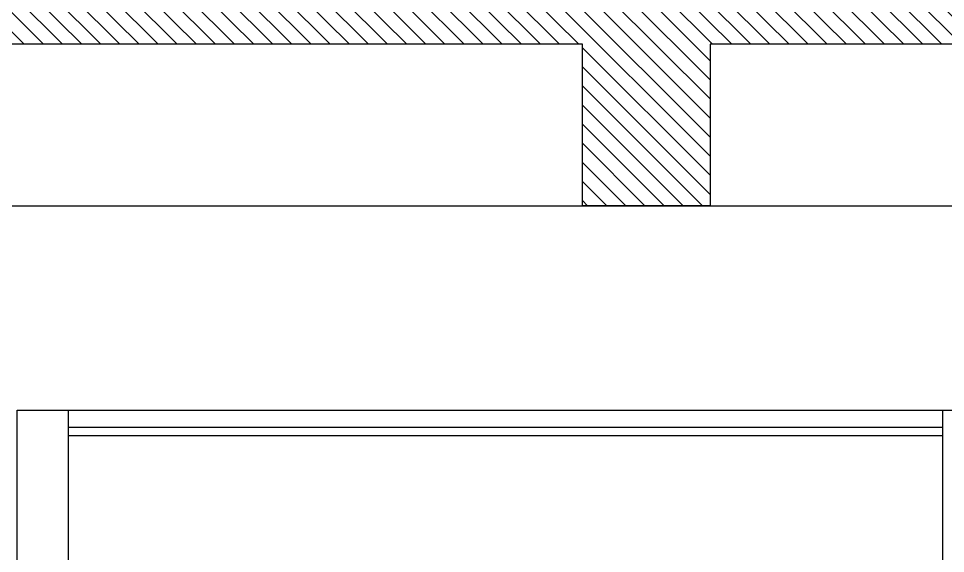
# Model space of a CAD drawing. Header units: millimetres. Extents: x 2056 to 4470, y 1400 to 3101.
# Drawn here: x 2180.701 to 2182.878, y 1441.442 to 1442.699 of the extents above; entities that cross this region are included whole.
import ezdxf

# ---------------------------------------------------------------- set-up
doc = ezdxf.new("R2010")
doc.units = ezdxf.units.MM
for name, color, linetype in [('A-PLAN-1', 5, 'Continuous'), ('A-PLAN-4', 2, 'Continuous'), ('A-PLAN-5', 1, 'Continuous'), ('A-PLAN-6', 9, 'Continuous')]:
    doc.layers.add(name, color=color, linetype=linetype)
doc.layers.add('A-WALL', color=16, linetype='Continuous', lineweight=30)

# ---------------------------------------------------------------- blocks, each defined once
blk = doc.blocks.new('CORTE B-B')
at = {"layer": 'A-PLAN-5'}
h = blk.add_hatch(dxfattribs=at)
h.set_pattern_fill('ANSI31', color=256, scale=0.01, angle=90, style=0)
h.set_pattern_definition([(225, (-989008.851176, -1733150.051984), (0.02245064030267, -0.02245064030267), [])])
h.paths.add_polyline_path([(-5.0786, -31.388), (-5.5286, -31.388), (-5.5286, -2), (-5.0286, -2), (-5.0286, -2.4028), (-5.4086, -2.4028), (-5.4086, -4.941), (-5.0286, -4.941), (-5.0286, -5.241), (-5.4086, -5.241), (-5.4086, -7.0088), (-5.0286, -7.0088), (-5.0286, -7.4088), (-5.4086, -7.4088), (-5.4086, -8.6811), (-5.0286, -8.6811), (-5.0286, -8.9811), (-5.4086, -8.9811), (-5.4086, -11.4466), (-5.0286, -11.4466), (-5.0286, -11.7466), (-5.4086, -11.7466), (-5.4086, -14.311), (-5.0286, -14.311), (-5.0286, -14.711), (-5.4086, -14.711), (-5.4086, -16.8838), (-5.0286, -16.8838), (-5.0286, -17.1838), (-5.4086, -17.1838), (-5.4086, -19.3566), (-5.0286, -19.3566), (-5.0286, -19.7566), (-5.4086, -19.7566), (-5.4086, -22.0985), (-5.0286, -22.0985), (-5.0286, -22.3985), (-5.4086, -22.3985), (-5.4086, -24.5003), (-5.0286, -24.5003), (-5.0286, -24.9003), (-5.4086, -24.9003), (-5.4086, -28.0106), (-5.0286, -28.0106), (-5.0286, -28.3106), (-5.4086, -28.3106), (-5.4086, -29.8349), (-5.0286, -29.8349), (-5.0286, -30.2349), (-5.0286, -31.388)])
h.paths.add_polyline_path([(-5.4086, -30.2349), (-5.1286, -30.2349), (-5.1286, -31.1902), (-5.4086, -31.1902)], flags=16)
at = {"layer": 'A-PLAN-1'}
blk.add_lwpolyline([(-5.4086, -7.4088), (-5.4086, -8.6811), (-5.0286, -8.6811), (-5.0286, -8.9811), (-5.4086, -8.9811), (-5.4086, -11.4466), (-5.0286, -11.4466), (-5.0286, -11.7466), (-5.4086, -11.7466), (-5.4086, -14.311), (-5.0286, -14.311), (-5.0286, -14.711), (-5.4086, -14.711), (-5.4086, -16.8838)], dxfattribs=at)
at = {"layer": 'A-PLAN-4'}
for points in [[(-4.5486, -12.9544), (-4.5486, -10.8999)], [(-4.5086, -12.9544), (-4.5086, -10.8999)], [(-4.4886, -12.9544), (-4.4886, -10.8999)]]:
    blk.add_lwpolyline(points, dxfattribs=at)
at = {"layer": 'A-PLAN-6'}
blk.add_lwpolyline([(-5.0286, -29.8349), (-5.0286, -2.159)], dxfattribs=at)
at = {"layer": 'A-WALL'}
blk.add_lwpolyline([(-4.5486, -10.8999), (-4.5486, -10.7799), (-2.0286, -10.7799), (-2.0286, -10.8999)], close=True, dxfattribs=at)
blk.add_lwpolyline([(-4.1886, -12.9544), (-4.1886, -13.0744), (-4.5486, -13.0744), (-4.5486, -12.9544), (-4.1886, -12.9544)], dxfattribs=at)

msp = doc.modelspace()

# ---------------------------------------------------------------- block references
at = {"rotation": 270}
msp.add_blockref('CORTE B-B', (2193.7718, 1437.2303), dxfattribs=at)

doc.saveas('drawing.dxf')
